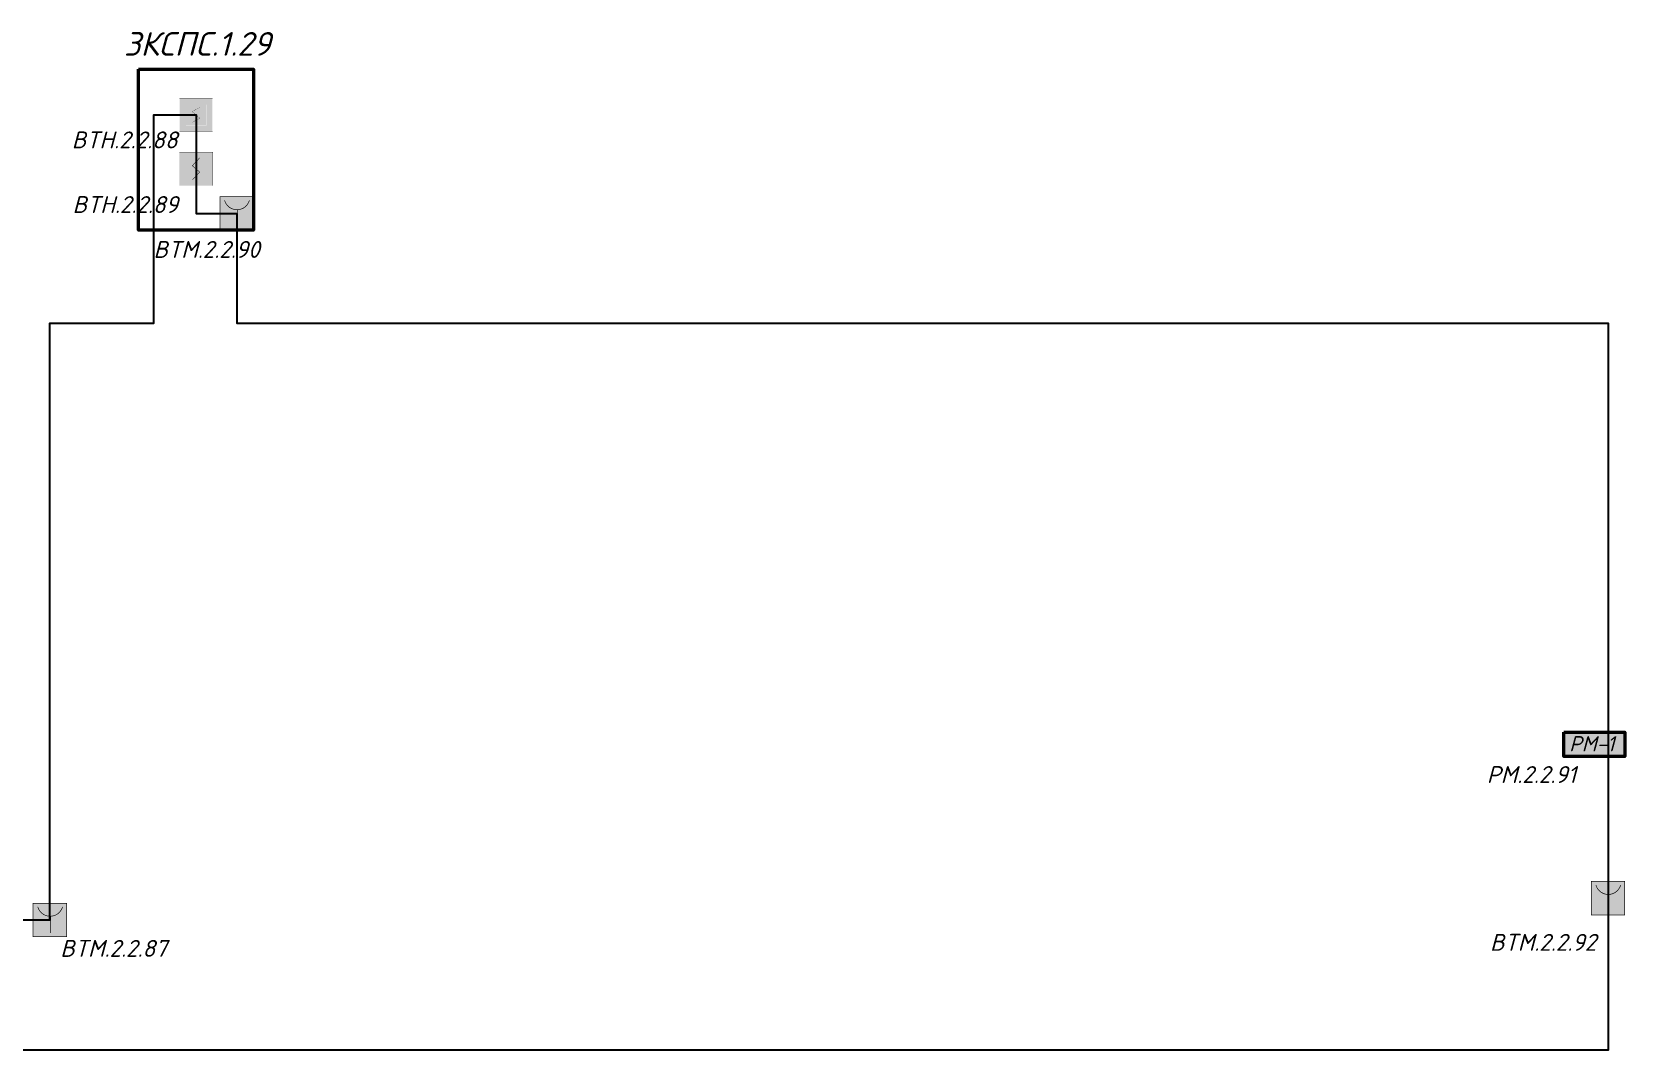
# Model space of a CAD drawing. Header units: millimetres. Extents: x -352922 to 707789, y -273589 to 355472.
# Drawn here: x -182053 to -158479, y 116353 to 131413 of the extents above; entities that cross this region are included whole.
import ezdxf
from ezdxf.enums import TextEntityAlignment as Align

# ---------------------------------------------------------------- set-up
doc = ezdxf.new("R2010")
doc.units = ezdxf.units.MM
doc.header["$LTSCALE"] = 0.5
doc.layers.get('0').update_dxf_attribs({"lineweight": 18})
for name, color, linetype, lineweight in [('! ЗКПС НОМЕР 1', 4, 'Continuous', 50), ('13_АПС_кабели', 1, 'Continuous', 30), ('13_АПС_оборудование', 1, 'Continuous', 30), ('13_АПС_текст', 1, 'Continuous', 30), ('BSN__основная - 06', 1, 'Continuous', 60), ('АР_Штриховка_Стималит', 5, 'Continuous', 0)]:
    doc.layers.add(name, color=color, linetype=linetype, lineweight=lineweight)
doc.layers.add('! ЗКПС НОМЕР 2', color=7, linetype='Continuous', lineweight=0, true_color=0xf3aae6, transparency=0.5)
doc.styles.add('ISOCPEUR', font='isocpeui.ttf', dxfattribs={"height": 250})

# ---------------------------------------------------------------- blocks, each defined once
blk = doc.blocks.new('101')
at = {"layer": '! ЗКПС НОМЕР 2', "true_color": 0xffffff, "transparency": 33554687}
h = blk.add_hatch(color=7, dxfattribs=at)
h.dxf.hatch_style = 1
h.paths.add_polyline_path([(-12942.01, -22141.87), (-12946.97, -22141.87), (-12946.97, -22146.83), (-12942.01, -22146.83)])
at = {"layer": 'BSN__основная - 06', "color": 1, "lineweight": 30, "ltscale": 100, "const_width": 0.03, "elevation": 0}
blk.add_lwpolyline([(-12946.97, -22141.87), (-12942.01, -22141.87), (-12942.01, -22146.83), (-12946.97, -22146.83)], close=True, dxfattribs=at)
at = {"layer": 'BSN__основная - 06', "color": 1, "lineweight": 30, "ltscale": 100, "const_width": 0.07, "elevation": 0}
blk.add_lwpolyline([(-12943.94, -22142.7), (-12945.04, -22143.87), (-12943.94, -22144.83), (-12945.03, -22145.93)], dxfattribs=at)
blk = doc.blocks.new('ИПР1')
at = {"layer": 'АР_Штриховка_Стималит', "ltscale": 0.01, "true_color": 0xffffff}
h = blk.add_hatch(color=7, dxfattribs=at)
h.dxf.hatch_style = 1
h.paths.add_polyline_path([(-11645.55, -30228.88), (-11645.55, -30233.84), (-11640.59, -30233.84), (-11640.59, -30228.88)])
at = {"layer": 'BSN__основная - 06', "ltscale": 100, "const_width": 0.1}
blk.add_lwpolyline([(-11645.55, -30228.88), (-11640.59, -30228.88), (-11640.59, -30233.84), (-11645.55, -30233.84)], close=True, dxfattribs=at)
for points in [[(-11644.86, -30229.41), (-11644.81, -30229.56), (-11644.79, -30229.62), (-11644.77, -30229.68), (-11644.75, -30229.72), (-11644.73, -30229.76), (-11644.69, -30229.83), (-11644.65, -30229.9), (-11644.6, -30229.98), (-11644.55, -30230.04), (-11644.51, -30230.1), (-11644.43, -30230.19), (-11644.38, -30230.24), (-11644.32, -30230.3), (-11644.21, -30230.4), (-11644.11, -30230.47), (-11644.01, -30230.53), (-11643.91, -30230.59), (-11643.81, -30230.64), (-11643.71, -30230.68), (-11643.59, -30230.72), (-11643.46, -30230.76), (-11643.35, -30230.78), (-11643.23, -30230.8), (-11642.98, -30230.81), (-11642.75, -30230.79), (-11642.55, -30230.75), (-11642.29, -30230.66), (-11642.04, -30230.54), (-11641.8, -30230.36), (-11641.6, -30230.17), (-11641.46, -30229.97), (-11641.33, -30229.77), (-11641.23, -30229.54), (-11641.19, -30229.41)], [(-11642.97, -30230.82), (-11642.97, -30233.29)]]:
    blk.add_lwpolyline(points, dxfattribs=at)
blk = doc.blocks.new('*U28')
at = {"linetype": 'Continuous', "lineweight": 20, "true_color": 0xffffff, "transparency": 33554559}
h = blk.add_hatch(color=7, dxfattribs=at)
h.dxf.hatch_style = 1
h.paths.add_polyline_path([(-218, 521), (-218, -276), (1786, -276), (1786, 521)])
h.paths.add_polyline_path([(-1570, -1070), (1673, -1070), (1673, -565), (-1570, -565)], flags=9)
at = {"color": 1, "lineweight": 50, "transparency": 33554559}
blk.add_lwpolyline([(-218, 521), (1786, 521), (1786, -276), (-218, -276)], close=True, dxfattribs=at)
at = {"color": 1, "transparency": 33554559, "insert": (-42, 390), "char_height": 500, "attachment_point": 1, "style": 'ISOCPEUR'}
blk.add_mtext_dynamic_manual_height_columns('РМ-1', width=896.24, gutter_width=1500, heights=[0], dxfattribs=at)
at = {"transparency": 33554559, "style": 'ISOCPEUR'}
blk.add_attdef('НУМЕРАЦИЯ', (-505, 1445), '', height=500, dxfattribs=at)
at = {"color": 5, "transparency": 33554559, "style": 'ISOCPEUR'}
blk.add_attdef('ПОМ.', text='', height=200, dxfattribs=at).set_placement((-37, 473), align=Align.RIGHT)
at = {"transparency": 33554559, "style": 'ISOCPEUR', "flags": 1}
blk.add_attdef('НОМ', (1222, 570), '', height=250, dxfattribs=at)
at = {"color": 6, "lineweight": 20, "transparency": 33554559, "style": 'ISOCPEUR', "flags": 1}
for tag, p in [('ПОМЕЩЕНИЕ', (1645, -43)), ('ИД', (2550, -400))]:
    blk.add_attdef(tag, p, '', height=250, dxfattribs=at)
at = {"color": 6, "lineweight": 40, "transparency": 33554559, "style": 'ISOCPEUR'}
blk.add_attdef('СЛУЖЕБНЫЙОТКР', (-997, -747), '', height=220, dxfattribs=at)
at = {"color": 2, "linetype": 'Continuous', "lineweight": 30, "transparency": 33554559, "style": 'ISOCPEUR', "flags": 1}
blk.add_attdef('ID', (2010, -411), '', height=250, dxfattribs=at)
blk = doc.blocks.new('748')
at = {"layer": 'АР_Штриховка_Стималит', "true_color": 0xffffff}
h = blk.add_hatch(color=7, dxfattribs=at)
h.dxf.hatch_style = 1
h.paths.add_polyline_path([(1611.52, -5339.8), (1606.65, -5339.8), (1606.65, -5344.67), (1611.52, -5344.67)])
h.paths.add_polyline_path([(1610.64, -5340.73), (1610.64, -5343.79), (1607.58, -5343.79), (1607.58, -5340.73)], flags=16)
h = blk.add_hatch(color=7, dxfattribs=at)
h.dxf.hatch_style = 1
h.paths.add_polyline_path([(1607.58, -5340.72), (1607.58, -5343.75), (1610.59, -5343.75), (1610.59, -5340.72)])
at = {"color": 1, "lineweight": 5, "ltscale": 100, "elevation": 0}
for points, const_width in [([(1606.61, -5344.7), (1611.55, -5344.7), (1611.55, -5339.77), (1606.61, -5339.77)], 0.03), ([(1607.58, -5343.75), (1610.59, -5343.75), (1610.59, -5340.72), (1607.58, -5340.72)], 0.01)]:
    blk.add_lwpolyline(points, close=True, dxfattribs=dict(at, const_width=const_width))
at = {"color": 1, "lineweight": 5, "ltscale": 100, "const_width": 0.03, "elevation": 0}
blk.add_lwpolyline([(1609.64, -5341.14), (1608.51, -5341.74), (1609.66, -5342.73), (1608.55, -5343.32)], dxfattribs=at)

msp = doc.modelspace()

# ---------------------------------------------------------------- linework, layer by layer
at = {"layer": '! ЗКПС НОМЕР 1', "color": 171, "transparency": 33554559}
msp.add_lwpolyline([(-180473.91511, 130860.68246), (-178773.91511, 130860.68246), (-178773.91511, 128479.45381), (-180473.91511, 128479.45381)], close=True, dxfattribs=at)
at = {"layer": '13_АПС_кабели', "transparency": 33554687}
msp.add_lwpolyline([(-183199.18818, 118278.11111), (-181785.94208, 118278.11111), (-181785.94208, 127102.6999), (-180247.87464, 127102.6999), (-180247.87464, 130185.8472), (-179623.78072, 130185.8472), (-179623.78072, 129385.8472), (-179623.78072, 128727.43636), (-179021.88814, 128727.43636), (-179021.88814, 127102.6999), (-158731.88814, 127102.6999), (-158731.88814, 118600.68246), (-158731.88814, 116353.11577), (-183769.23367, 116353.11577)], dxfattribs=at)

# ---------------------------------------------------------------- block references
at = {"layer": '13_АПС_оборудование', "transparency": 33554687, "xscale": 100, "yscale": 100, "zscale": 100}
msp.add_blockref('748', (-340532.08701, 664409.23026), dxfattribs=at)
at = {"layer": '13_АПС_оборудование', "transparency": 33554559}
for name, p, xscale, yscale, zscale in [('101', (1114825.56727, 2343820.62301, -0.25088), 100, 100, 100), ('*U28', (-159287.81038, 120821.5725), 0.45, 0.45, 0.45)]:
    msp.add_blockref(name, p, dxfattribs=dict(at, xscale=xscale, yscale=yscale, zscale=zscale))
at = {"layer": '13_АПС_оборудование', "color": 5, "transparency": 33554559, "xscale": 100, "yscale": 100, "zscale": 100}
for p in [(985284.85476, 3151863.45925), (1005574.85476, 3141736.70534), (982520.80082, 3141414.134)]:
    msp.add_blockref('ИПР1', p, dxfattribs=at)

# ---------------------------------------------------------------- texts
at = {"layer": '13_АПС_текст', "color": 5, "transparency": 33554687, "style": 'ISOCPEUR'}
msp.add_text('ЗКСПС.1.29', height=350, dxfattribs=at).set_placement((-180690.86809, 131060.69464))
at = {"layer": '13_АПС_текст', "transparency": 33554559, "style": 'ISOCPEUR'}
for s, p in [('BTH.2.2.88', (-181462.64679, 129690.44727, 0)), ('BTH.2.2.89', (-181450.98153, 128734.27197, 0)), ('BTM.2.2.90', (-180253.13134, 128070.23779, 0)), ('РМ.2.2.91', (-160526.90088, 120303.94705, 0)), ('BTM.2.2.87', (-181632.31159, 117732.86085, 0)), ('BTM.2.2.92', (-160477.68346, 117822.34408, 0))]:
    msp.add_text(s, height=250, dxfattribs=at).set_placement(p)

doc.saveas('drawing.dxf')
